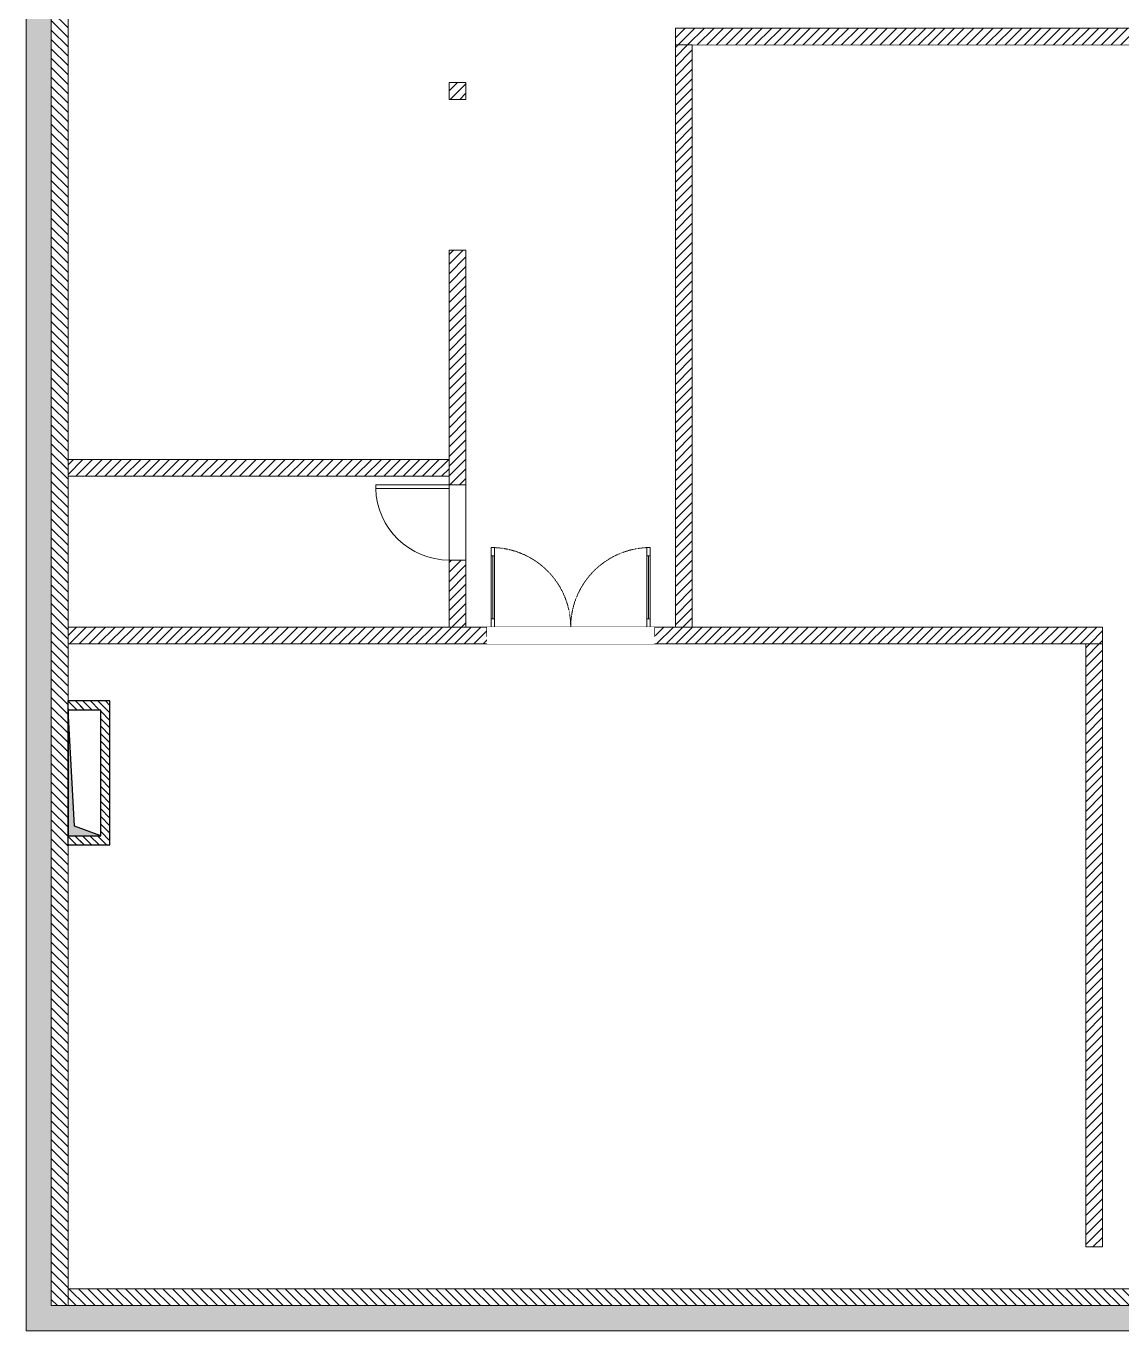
# Model space of a CAD drawing. Header units: millimetres. Extents: x -162958 to 167200, y -450 to 146301.
# Drawn here: x -2 to 13080, y -2 to 15575 of the extents above; entities that cross this region are included whole.
import ezdxf

# ---------------------------------------------------------------- set-up
doc = ezdxf.new("R2010")
doc.units = ezdxf.units.MM
doc.set_wipeout_variables(frame=1)
doc.linetypes.add('Xr_MB nha xuong CM2$0$DASHED', pattern=[0.75, 0.5, -0.25])
doc.linetypes.add('Xr_MB nha xuong CM2$0$Xr_MB nha xuong + VP$0$HIDDEN2', pattern=[0.1875, 0.125, -0.0625])
doc.layers.get('0').update_dxf_attribs({"lineweight": 5})
for name, color, linetype, lineweight in [('1.kich thuoc', 7, 'Continuous', 5), ('CJSC.8-Cua', 15, 'Continuous', 5), ('HATCH', 8, 'Continuous', 5), ('Xr_MB nha xuong CM2$0$A-Solid-Wall H', 9, 'Continuous', 18), ('Xr_MB nha xuong CM2$0$A-Solid-WallC', 2, 'Continuous', 5), ('Xr_MB nha xuong CM2$0$A-Solid-WallL', 6, 'Continuous', 5), ('Xr_MB nha xuong CM2$0$CJSC.4-Net manh', 8, 'Continuous', 5), ('Xr_MB nha xuong CM2$0$Xr_MB nha xuong + VP$0$CJSC.8-Cua', 15, 'Continuous', 5)]:
    doc.layers.add(name, color=color, linetype=linetype, lineweight=lineweight)
doc.layers.add('Hydraulic - 10 CHINESE_WTEXT', color=1, linetype='Continuous')
pattern_1 = [(45, (2194615.53, 817811.32), (-57.452426, 57.452426), [])]

# ---------------------------------------------------------------- blocks, each defined once
blk = doc.blocks.new('Xr_MB nha xuong CM2$0$2026A$Cd587a64f')
blk.add_line((-45, 977.5), (0, 977.5))
blk.add_wipeout([(-900, -100), (0, -100), (0, 100), (-900, 100)])
for p, q in [((-45, 100), (-45, 977.5)), ((0, 100), (0, 977.5)), ((0, 100), (-45, 100))]:
    blk.add_line(p, q)
blk.add_lwpolyline([(-900, -100), (0, -100), (0, 100), (-900, 100)], close=True)
at = {"lineweight": 13}
blk.add_ellipse((-22.5, 100), major_axis=(620.5, 620.5), ratio=1, start_param=0.811042, end_param=2.3561945, dxfattribs=at)
blk = doc.blocks.new('Xr_MB nha xuong CM2$0$20261F 幕墙')
at = {"layer": 'Xr_MB nha xuong CM2$0$A-Solid-Wall H'}
h = blk.add_hatch(dxfattribs=at)
h.set_pattern_fill('ANSI31', color=256, scale=25, angle=-90)
h.paths.add_polyline_path([(3162103, 2258334), (3162103, 2303384), (3161903, 2303384), (3161903, 2258334)])
h = blk.add_hatch(dxfattribs=at)
h.set_pattern_fill('GOST_WOOD', color=256, scale=25, angle=-90)
h.paths.add_polyline_path([(3161903, 2297634), (3161903, 2258334), (3205053, 2258334), (3205053, 2262033), (3205353, 2262033), (3205353, 2258034), (3161603, 2258034), (3161603, 2297634)])
h = blk.add_hatch(dxfattribs=at)
h.set_pattern_fill('ANSI31', color=256, scale=650)
h.set_pattern_definition(pattern_1)
h.paths.add_polyline_path([(3184054, 2273383), (3184054, 2273583), (3169354, 2273584), (3169354, 2273384)])
h = blk.add_hatch(dxfattribs=at)
h.set_pattern_fill('ANSI31', color=256, scale=650)
h.set_pattern_definition(pattern_1)
h.paths.add_polyline_path([(3169354, 2273384), (3169554, 2273384), (3169554, 2266434), (3169354, 2266434)])
h = blk.add_hatch(dxfattribs=at)
h.set_pattern_fill('ANSI31', color=256, scale=650)
h.set_pattern_definition(pattern_1)
h.paths.add_polyline_path([(3166853, 2272734), (3166853, 2272934), (3166653, 2272934), (3166653, 2272734)])
h = blk.add_hatch(dxfattribs=at)
h.set_pattern_fill('ANSI31', color=256, scale=650)
h.set_pattern_definition(pattern_1)
h.paths.add_polyline_path([(3166853, 2266434), (3166853, 2270934), (3166653, 2270934), (3166653, 2266434)])
h = blk.add_hatch(dxfattribs=at)
h.set_pattern_fill('ANSI31', color=256, scale=650)
h.set_pattern_definition([(45, (2194615.53, 818011.32), (-57.452426, 57.452426), [])])
h.paths.add_polyline_path([(3162104, 2268234), (3162104, 2268434), (3166653, 2268434), (3166653, 2268234)])
h = blk.add_hatch(dxfattribs=at)
h.set_pattern_fill('ANSI31', color=256, scale=650)
h.set_pattern_definition(pattern_1)
h.paths.add_polyline_path([(3162104, 2266234), (3162104, 2266434), (3174453, 2266434), (3174453, 2266234)])
h = blk.add_hatch(dxfattribs=at)
h.set_pattern_fill('ANSI31', color=256, scale=650)
h.set_pattern_definition(pattern_1)
h.paths.add_polyline_path([(3174453, 2259034), (3174453, 2266234), (3174253, 2266234), (3174253, 2259034)])
h = blk.add_hatch(dxfattribs=at)
h.set_pattern_fill('ANSI31', color=256, scale=25, angle=-90)
h.paths.add_polyline_path([(3162103, 2258334), (3194253, 2258334), (3194253, 2258534), (3162103, 2258534)])
at = {"layer": 'Xr_MB nha xuong CM2$0$A-Solid-WallC', "linetype": 'ByBlock', "lineweight": 0, "ltscale": 0.1}
for points in [[(3162103, 2258334), (3162103, 2303384), (3161903, 2303384), (3161903, 2258334)], [(3169354, 2273384), (3169554, 2273384), (3169554, 2266434), (3169354, 2266434)], [(3166853, 2272734), (3166853, 2272934), (3166653, 2272934), (3166653, 2272734)], [(3166853, 2266434), (3166853, 2270934), (3166653, 2270934), (3166653, 2266434)], [(3162104, 2268234), (3162104, 2268434), (3166653, 2268434), (3166653, 2268234)], [(3162104, 2266234), (3162104, 2266434), (3174453, 2266434), (3174453, 2266234)], [(3174453, 2259034), (3174453, 2266234), (3174253, 2266234), (3174253, 2259034)], [(3162103, 2258334), (3194253, 2258334), (3194253, 2258534), (3162103, 2258534)]]:
    blk.add_lwpolyline(points, close=True, dxfattribs=at)
at = {"layer": 'Xr_MB nha xuong CM2$0$A-Solid-WallC'}
blk.add_lwpolyline([(3184054, 2273383), (3184054, 2273583), (3169354, 2273584), (3169354, 2273384)], close=True, dxfattribs=at)
at = {"layer": 'Xr_MB nha xuong CM2$0$A-Solid-WallL'}
blk.add_lwpolyline([(3161903, 2297634), (3161903, 2258334), (3205053, 2258334), (3205053, 2262033), (3205353, 2262033), (3205353, 2258034), (3161603, 2258034), (3161603, 2297634)], close=True, dxfattribs=at)
at = {"layer": 'CJSC.8-Cua', "rotation": 90}
blk.add_blockref('Xr_MB nha xuong CM2$0$2026A$Cd587a64f', (3166753, 2268134), dxfattribs=at)
blk = doc.blocks.new('*U191')
for p, q in [((-1910, 850), (-1950, 850)), ((-1930, 100), (-1930, 850)), ((-90, 850), (-50, 850)), ((-70, 100), (-70, 850)), ((-1910, 100), (-1950, 100)), ((-90, 100), (-50, 100))]:
    blk.add_line(p, q)
for points in [[(-1950, 0), (-1910, 0), (-1910, 950), (-1950, 950)], [(-50, 0), (-90, 0), (-90, 950), (-50, 950)], [(-2000, -110), (-1940, -110), (-1940, -40), (-1950, -40), (-1950, 0), (-2000, 0)], [(0, -110), (-60, -110), (-60, -40), (-50, -40), (-50, 0), (0, 0)]]:
    blk.add_lwpolyline(points, close=True)
at = {"linetype": 'Xr_MB nha xuong CM2$0$Xr_MB nha xuong + VP$0$HIDDEN2'}
for centre, start, end in [((-1950, 0), 0, 90), ((-50, 0), 90, 180)]:
    blk.add_arc(centre, 950, start, end, dxfattribs=at)
blk = doc.blocks.new('A$Ca69c46f8')
at = {"layer": 'HATCH'}
h = blk.add_hatch(dxfattribs=at)
h.set_pattern_fill('ANSI31', color=8, scale=20, angle=90)
h.set_pattern_definition([(315, (-743175.28, 2401313.53), (44.9012806, 44.9012806), [])])
h.paths.add_polyline_path([(-361, 4910), (-111, 4910), (-111, 6410), (-500, 6410), (-500, 6520), (-1, 6520), (-1, 4800), (-500, 4800), (-500, 4910)])
h = blk.add_hatch(color=256, dxfattribs=at)
h.dxf.hatch_style = 1
h.paths.add_polyline_path([(-250, 4910), (-500, 4910), (-500, 6410), (-425, 5026)])
h = blk.add_hatch(color=256, dxfattribs=at)
h.dxf.hatch_style = 1
h.paths.add_polyline_path([(-111, 4910), (-500, 4910), (-500, 6410), (-425, 5026)])
h = blk.add_hatch(dxfattribs=at)
h.set_pattern_fill('ANSI31', color=8, scale=20, angle=90)
h.set_pattern_definition([(315, (-743175.28, 2401313.53), (44.9012806, 44.9012806), [])])
h.paths.add_polyline_path([(-361, 4910), (-111, 4910), (-111, 6410), (-361, 6410), (-361, 6520), (-1, 6520), (-1, 4800), (-361, 4800), (-361, 4910)], is_closed=False)
at = {"color": 1, "elevation": 0}
blk.add_lwpolyline([(-111, 4910), (-425, 5026), (-500, 6410)], dxfattribs=at)
blk.add_lwpolyline([(-111, 4910), (-111, 6410), (-500, 6410), (-500, 4910)], close=True, dxfattribs=at)
at = {"layer": 'Hydraulic - 10 CHINESE_WTEXT'}
for p, q in [((-500, 4800, 0), (-500, 6520, 0)), ((-1, 6520, 0), (-500, 6520, 0)), ((-1, 6520, 0), (-500, 6520, 0)), ((-500, 4800, 0), (-500, 6520, 0)), ((-111, 6410, 0), (-500, 6410, 0)), ((-111, 6410, 0), (-500, 6410, 0)), ((-1, 4800, 0), (-1, 6520, 0)), ((-1, 4800, 0), (-1, 6520, 0)), ((-501, 4800, 0), (-1, 4800, 0)), ((-501, 4800, 0), (-1, 4800, 0))]:
    blk.add_line(p, q, dxfattribs=at)
at = {"layer": 'Hydraulic - 10 CHINESE_WTEXT', "elevation": 0}
blk.add_lwpolyline([(-111, 4910), (-111, 6410), (-500, 6410), (-500, 4910)], close=True, dxfattribs=at)
blk.add_lwpolyline([(-111, 4910), (-425, 5026), (-500, 6410)], dxfattribs=at)

msp = doc.modelspace()

# ---------------------------------------------------------------- block references
at = {"layer": 'CJSC.8-Cua'}
msp.add_blockref('Xr_MB nha xuong CM2$0$20261F 幕墙', (-3161603.5, -2258033.7), dxfattribs=at)

# ---------------------------------------------------------------- next in the draw order: linework, layer by layer
at = {"layer": 'Xr_MB nha xuong CM2$0$CJSC.4-Net manh', "linetype": 'Xr_MB nha xuong CM2$0$DASHED', "ltscale": 2000, "const_width": 3}
msp.add_lwpolyline([(-0.2, -0.2), (165999.8, -0.2), (165999.8, 146299.9), (-0.2, 146299.9)], close=True, dxfattribs=at)

# ---------------------------------------------------------------- next in the draw order: block references
at = {"layer": 'Xr_MB nha xuong CM2$0$Xr_MB nha xuong + VP$0$CJSC.8-Cua', "xscale": -1}
msp.add_blockref('*U191', (5500, 8400), dxfattribs=at)

# ---------------------------------------------------------------- next in the draw order: wipeouts: each hides what was drawn before it
at = {"color": 250}
msp.add_wipeout([(7500, 8200), (7500, 8400), (5500, 8400), (5500, 8200)], dxfattribs=at).dxf.layer = 'Xr_MB nha xuong CM2$0$Xr_MB nha xuong + VP$0$CJSC.8-Cua'

# ---------------------------------------------------------------- next in the draw order: block references
at = {"layer": '1.kich thuoc'}
msp.add_blockref('A$Ca69c46f8', (1000, 999.6, 0), dxfattribs=at)

doc.saveas('drawing.dxf')
